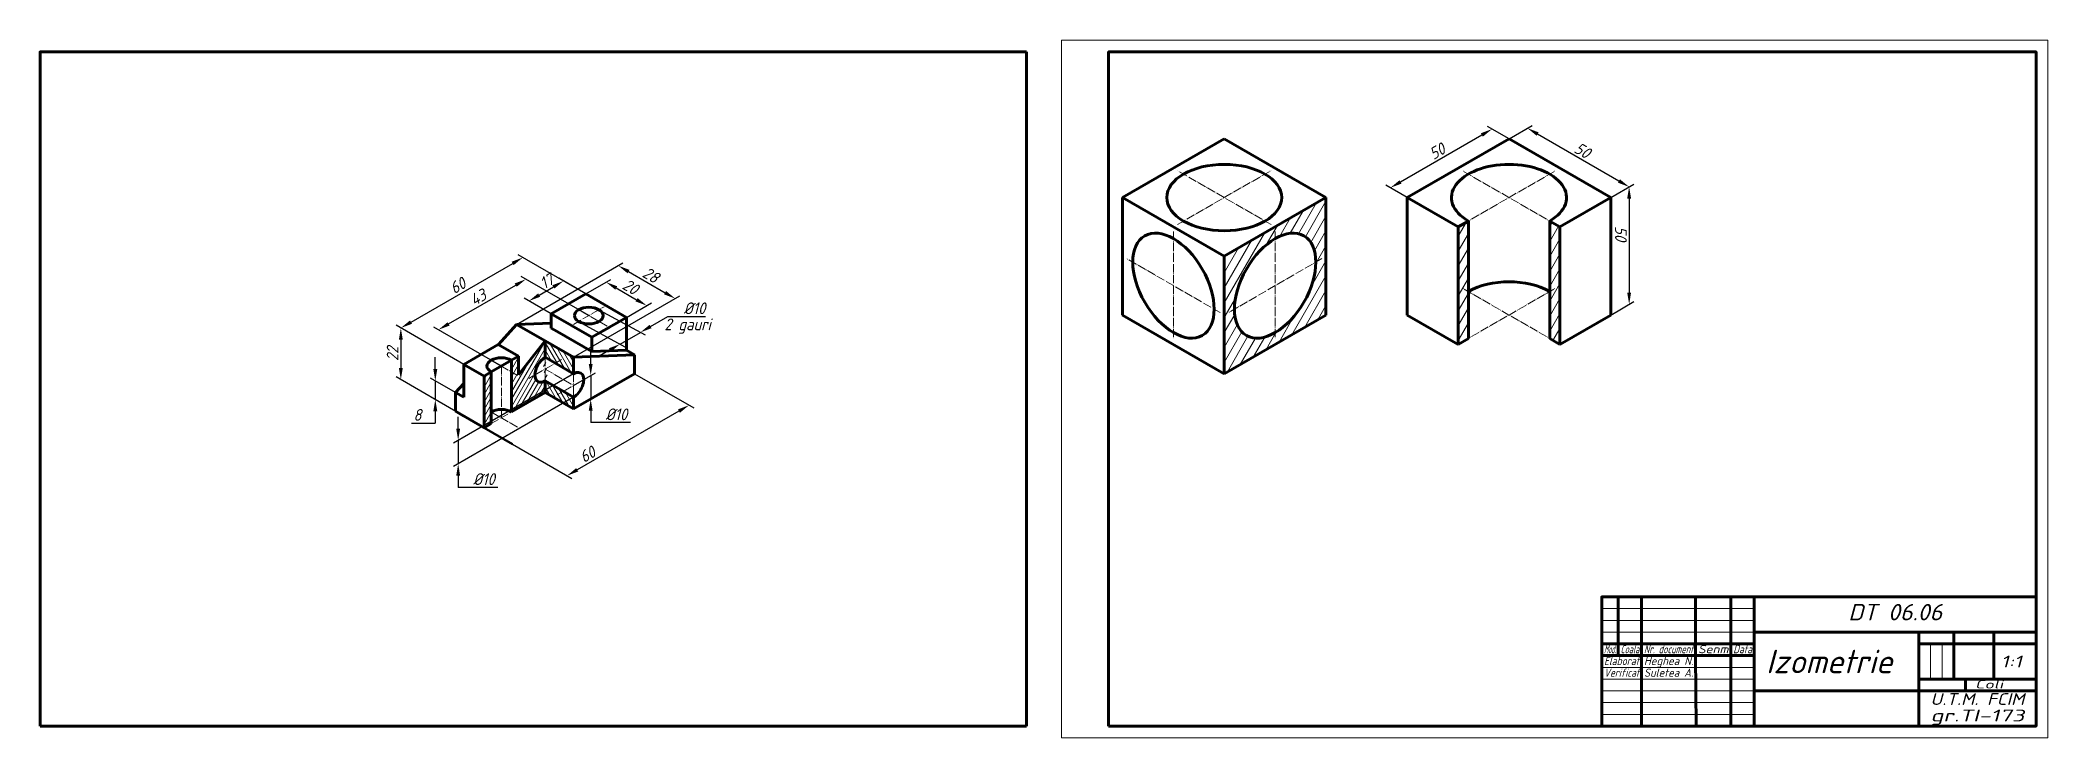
# Model space of a CAD drawing. Header units: millimetres. Extents: x -435 to 420, y 0 to 297.
import ezdxf
from ezdxf.enums import TextEntityAlignment as Align

# ---------------------------------------------------------------- set-up
doc = ezdxf.new("R2010")
doc.units = ezdxf.units.MM
doc.header["$LTSCALE"] = 0.15
doc.linetypes.add('ACAD_ISO04W100', pattern=[30, 24, -3, 0, -3])
for name, color, linetype, lineweight in [('Axe', 153, 'ACAD_ISO04W100', 20), ('Contur', 20, 'Continuous', 60), ('Cote', 92, 'Continuous', 50), ('Subțire', 51, 'Continuous', 20), ('Text10', 7, 'Continuous', 100), ('Text3.5', 7, 'Continuous', 35), ('Text5', 7, 'Continuous', 50), ('text7', 7, 'Continuous', 70)]:
    doc.layers.add(name, color=color, linetype=linetype, lineweight=lineweight)
doc.styles.get("Standard").update_dxf_attribs({"font": 'isocp.shx', "oblique": 15})
doc.dimstyles.new('Hejea-NORMA-2017', dxfattribs={"dimtxt": 5, "dimasz": 5, "dimexe": 2, "dimexo": 0, "dimgap": 1, "dimtad": 1, "dimtoh": 1, "dimdec": 0, "dimtxsty": 'Standard', "dimcen": 2.5, "dimadec": 0, "dimazin": 0, "dimtp": 0.05, "dimtm": 0.05, "dimtfac": 1, "dimtdec": 0, "dimtmove": 0, "dimatfit": 3, "dimldrblk": 'DOTSMALL', "dimfxl": 1, "dimlwd": 25, "dimlwe": 25, "dimarcsym": 0})
pattern_1 = [(60, (-12.9904, 57.5), (-1.374815, 0.79375), [])]

# ---------------------------------------------------------------- blocks, each defined once
blk = doc.blocks.new('*D30')
at = {"layer": 'Contur', "color": 0, "lineweight": 25, "transparency": 16777216}
for p, q in [((144.35, 236.66), (178.99, 256.66)), ((190.53, 255), (181.32, 260.31)), ((147.22, 230), (138.02, 235.31))]:
    blk.add_line(p, q, dxfattribs=at)
at = {"layer": 'Contur', "color": 0, "transparency": 16777216}
for points in [[(178.57, 257.38), (179.41, 255.94), (183.32, 259.16)], [(143.93, 237.38), (144.77, 235.94), (140.02, 234.16)]]:
    blk.add_solid(points, dxfattribs=at)
at = {"layer": 'Defpoints', "color": 0, "transparency": 16777216}
for p in [(183.32, 259.16), (190.53, 255), (147.22, 230)]:
    blk.add_point(p, dxfattribs=at)
at = {"layer": 'Contur', "color": 0, "transparency": 16777216, "insert": (159.92, 249.69), "char_height": 5, "attachment_point": 5, "rotation": 30}
blk.add_mtext('50', dxfattribs=at)
blk = doc.blocks.new('_DotSmall')
at = {"color": 0, "linetype": 'ByBlock', "const_width": 0.5}
blk.add_lwpolyline([(-0.0625, 0, 1), (0.0625, 0, 1)], format="xyb", close=True, dxfattribs=at)
blk = doc.blocks.new('*D31')
at = {"layer": 'Contur', "color": 0, "lineweight": 25, "transparency": 16777216}
for p, q in [((190.53, 255), (200.39, 260.69)), ((237.36, 237.04), (202.72, 257.04)), ((233.83, 230), (243.69, 235.69))]:
    blk.add_line(p, q, dxfattribs=at)
at = {"layer": 'Contur', "color": 0, "transparency": 16777216}
for points in [[(203.14, 257.76), (202.3, 256.32), (198.39, 259.54)], [(237.78, 237.76), (236.94, 236.32), (241.69, 234.54)]]:
    blk.add_solid(points, dxfattribs=at)
at = {"layer": 'Defpoints', "color": 0, "transparency": 16777216}
for p in [(198.39, 259.54), (190.53, 255), (233.83, 230)]:
    blk.add_point(p, dxfattribs=at)
at = {"layer": 'Contur', "color": 0, "transparency": 16777216, "insert": (221.79, 250.07), "char_height": 5, "attachment_point": 5, "rotation": 330}
blk.add_mtext('50', dxfattribs=at)
blk = doc.blocks.new('*D33')
at = {"layer": 'Contur', "color": 0, "lineweight": 25, "transparency": 16777216}
for p, q in [((233.83, 230), (243.69, 235.69)), ((241.69, 229.54), (241.69, 189.54)), ((233.83, 180), (243.69, 185.69))]:
    blk.add_line(p, q, dxfattribs=at)
at = {"layer": 'Contur', "color": 0, "transparency": 16777216}
for points in [[(240.86, 229.54), (242.52, 229.54), (241.69, 234.54)], [(240.86, 189.54), (242.52, 189.54), (241.69, 184.54)]]:
    blk.add_solid(points, dxfattribs=at)
at = {"layer": 'Defpoints', "color": 0, "transparency": 16777216}
for p in [(233.83, 230), (233.83, 180), (241.69, 184.54)]:
    blk.add_point(p, dxfattribs=at)
at = {"layer": 'Contur', "color": 0, "transparency": 16777216, "insert": (238.19, 214.66), "char_height": 5, "width": 32.3055, "attachment_point": 5, "rotation": 270}
blk.add_mtext('\\A2;50', dxfattribs=at)
blk = doc.blocks.new('*D34')
at = {"layer": 'Cote', "color": 0, "lineweight": 25, "transparency": 16777216}
for p, q in [((-266.72, 156.99), (-266.72, 161.99)), ((-258.08, 147), (-268.72, 153.14)), ((-266.72, 151.99), (-266.72, 143.99)), ((-258.08, 139), (-268.72, 145.14)), ((-266.72, 138.99), (-266.72, 133.99)), ((-276.92, 133.99), (-266.72, 133.99))]:
    blk.add_line(p, q, dxfattribs=at)
at = {"layer": 'Cote', "color": 0, "transparency": 16777216}
for points in [[(-267.55, 156.99), (-265.89, 156.99), (-266.72, 151.99)], [(-267.55, 138.99), (-265.89, 138.99), (-266.72, 143.99)]]:
    blk.add_solid(points, dxfattribs=at)
at = {"layer": 'Defpoints', "color": 0, "transparency": 16777216}
for p in [(-258.08, 147), (-266.72, 143.99), (-258.08, 139)]:
    blk.add_point(p, dxfattribs=at)
at = {"layer": 'Cote', "color": 0, "transparency": 16777216, "insert": (-274.32, 137.49), "char_height": 5, "attachment_point": 5}
blk.add_mtext('8', dxfattribs=at)
blk = doc.blocks.new('*D35')
at = {"layer": 'Cote', "color": 0, "lineweight": 25, "transparency": 16777216}
for p, q in [((-254.61, 159), (-283.4, 175.62)), ((-281.4, 169.47), (-281.4, 157.47)), ((-254.61, 137), (-283.4, 153.62))]:
    blk.add_line(p, q, dxfattribs=at)
at = {"layer": 'Cote', "color": 0, "transparency": 16777216}
for points in [[(-282.24, 169.47), (-280.57, 169.47), (-281.4, 174.47)], [(-282.24, 157.47), (-280.57, 157.47), (-281.4, 152.47)]]:
    blk.add_solid(points, dxfattribs=at)
at = {"layer": 'Defpoints', "color": 0, "transparency": 16777216}
for p in [(-254.61, 159), (-281.4, 152.47), (-254.61, 137)]:
    blk.add_point(p, dxfattribs=at)
at = {"layer": 'Cote', "color": 0, "transparency": 16777216, "insert": (-284.9, 163.47), "char_height": 5, "attachment_point": 5, "rotation": 90}
blk.add_mtext('22', dxfattribs=at)
blk = doc.blocks.new('*D36')
at = {"layer": 'Cote', "color": 0, "lineweight": 25, "transparency": 16777216}
for p, q in [((-261.05, 176.22), (-232.47, 192.72)), ((-201.35, 179.75), (-230.14, 196.37)), ((-238.59, 158.25), (-267.38, 174.87))]:
    blk.add_line(p, q, dxfattribs=at)
at = {"layer": 'Cote', "color": 0, "transparency": 16777216}
for points in [[(-232.89, 193.44), (-232.06, 192), (-228.14, 195.22)], [(-261.47, 176.94), (-260.64, 175.5), (-265.38, 173.72)]]:
    blk.add_solid(points, dxfattribs=at)
at = {"layer": 'Defpoints', "color": 0, "transparency": 16777216}
for p in [(-228.14, 195.22), (-201.35, 179.75), (-238.59, 158.25)]:
    blk.add_point(p, dxfattribs=at)
at = {"layer": 'Cote', "color": 0, "transparency": 16777216, "insert": (-248.51, 187.5), "char_height": 5, "attachment_point": 5, "rotation": 30}
blk.add_mtext('43', dxfattribs=at)
blk = doc.blocks.new('*D37')
at = {"layer": 'Cote', "color": 0, "lineweight": 25, "transparency": 16777216}
for p, q in [((-202.65, 189), (-231.44, 205.62)), ((-277.07, 176.97), (-233.77, 201.97)), ((-254.61, 159), (-283.4, 175.62))]:
    blk.add_line(p, q, dxfattribs=at)
at = {"layer": 'Cote', "color": 0, "transparency": 16777216}
for points in [[(-234.19, 202.69), (-233.36, 201.25), (-229.44, 204.47)], [(-277.49, 177.69), (-276.66, 176.25), (-281.4, 174.47)]]:
    blk.add_solid(points, dxfattribs=at)
at = {"layer": 'Defpoints', "color": 0, "transparency": 16777216}
for p in [(-229.44, 204.47), (-202.65, 189), (-254.61, 159)]:
    blk.add_point(p, dxfattribs=at)
at = {"layer": 'Cote', "color": 0, "transparency": 16777216, "insert": (-257.17, 192.5), "char_height": 5, "attachment_point": 5, "rotation": 30}
blk.add_mtext('60', dxfattribs=at)
blk = doc.blocks.new('*D39')
at = {"layer": 'Cote', "color": 0, "lineweight": 25, "transparency": 16777216}
for p, q in [((-202.65, 189), (-191.99, 195.15)), ((-189.66, 191.5), (-181, 186.5)), ((-185.33, 179), (-174.67, 185.15))]:
    blk.add_line(p, q, dxfattribs=at)
at = {"layer": 'Cote', "color": 0, "transparency": 16777216}
for points in [[(-189.24, 192.22), (-190.08, 190.78), (-193.99, 194)], [(-180.58, 187.22), (-181.42, 185.78), (-176.67, 184)]]:
    blk.add_solid(points, dxfattribs=at)
at = {"layer": 'Defpoints', "color": 0, "transparency": 16777216}
for p in [(-202.65, 189), (-176.67, 184), (-185.33, 179)]:
    blk.add_point(p, dxfattribs=at)
at = {"layer": 'Cote', "color": 0, "transparency": 16777216, "insert": (-183.58, 192.03), "char_height": 5, "attachment_point": 5, "rotation": 330}
blk.add_mtext('20', dxfattribs=at)
blk = doc.blocks.new('*D40')
at = {"layer": 'Cote', "color": 0, "lineweight": 25, "transparency": 16777216}
for p, q in [((-232.09, 176), (-186.79, 202.15)), ((-184.46, 198.5), (-168.87, 189.5)), ((-207.85, 162), (-162.54, 188.15))]:
    blk.add_line(p, q, dxfattribs=at)
at = {"layer": 'Cote', "color": 0, "transparency": 16777216}
for points in [[(-184.05, 199.22), (-184.88, 197.78), (-188.79, 201)], [(-168.46, 190.22), (-169.29, 188.78), (-164.54, 187)]]:
    blk.add_solid(points, dxfattribs=at)
at = {"layer": 'Defpoints', "color": 0, "transparency": 16777216}
for p in [(-164.54, 187), (-232.09, 176), (-207.85, 162)]:
    blk.add_point(p, dxfattribs=at)
at = {"layer": 'Cote', "color": 0, "transparency": 16777216, "insert": (-174.92, 197.03), "char_height": 5, "attachment_point": 5, "rotation": 330}
blk.add_mtext('28', dxfattribs=at)
blk = doc.blocks.new('*D41')
at = {"layer": 'Cote', "color": 0, "lineweight": 25, "transparency": 16777216}
for p, q in [((-197.02, 182.25), (-177.33, 171.49)), ((-205.68, 177.25), (-185.99, 166.49)), ((-188.05, 167.61), (-179.38, 172.61)), ((-175.05, 175.11), (-167.67, 179.37)), ((-167.67, 179.37), (-151.71, 179.37)), ((-192.38, 165.11), (-196.71, 162.61))]:
    blk.add_line(p, q, dxfattribs=at)
at = {"layer": 'Cote', "color": 0, "transparency": 16777216}
for points in [[(-175.47, 175.83), (-174.64, 174.39), (-179.38, 172.61)], [(-192.79, 165.83), (-191.96, 164.39), (-188.05, 167.61)]]:
    blk.add_solid(points, dxfattribs=at)
at = {"layer": 'Defpoints', "color": 0, "transparency": 16777216}
for p in [(-197.02, 182.25), (-205.68, 177.25), (-179.38, 172.61)]:
    blk.add_point(p, dxfattribs=at)
at = {"layer": 'Cote', "color": 0, "transparency": 16777216, "insert": (-159.19, 182.87), "char_height": 5, "attachment_point": 5}
blk.add_mtext('  %%C10', dxfattribs=at)
blk = doc.blocks.new('*D42')
at = {"layer": 'Cote', "color": 0, "lineweight": 25, "transparency": 16777216}
for p, q in [((-200.55, 159.21), (-200.55, 164.21)), ((-207.85, 150), (-198.55, 155.37)), ((-200.55, 154.21), (-200.55, 144.21)), ((-207.85, 140), (-198.55, 145.37)), ((-200.55, 139.21), (-200.55, 134.21)), ((-183.61, 134.21), (-200.55, 134.21))]:
    blk.add_line(p, q, dxfattribs=at)
at = {"layer": 'Cote', "color": 0, "transparency": 16777216}
for points in [[(-201.38, 159.21), (-199.71, 159.21), (-200.55, 154.21)], [(-201.38, 139.21), (-199.71, 139.21), (-200.55, 144.21)]]:
    blk.add_solid(points, dxfattribs=at)
at = {"layer": 'Defpoints', "color": 0, "transparency": 16777216}
for p in [(-207.85, 150), (-207.85, 140), (-200.55, 144.21)]:
    blk.add_point(p, dxfattribs=at)
at = {"layer": 'Cote', "color": 0, "transparency": 16777216, "insert": (-189.58, 137.71), "char_height": 5, "attachment_point": 5}
blk.add_mtext('%%C10', dxfattribs=at)
blk = doc.blocks.new('*D44')
at = {"layer": 'Cote', "color": 0, "lineweight": 25, "transparency": 16777216}
for p, q in [((-207.85, 155), (-258.98, 125.48)), ((-207.85, 145), (-258.98, 115.48)), ((-256.98, 131.63), (-256.98, 136.63)), ((-256.98, 126.63), (-256.98, 116.63)), ((-256.98, 111.63), (-256.98, 106.63)), ((-240.04, 106.63), (-256.98, 106.63))]:
    blk.add_line(p, q, dxfattribs=at)
at = {"layer": 'Cote', "color": 0, "transparency": 16777216}
for points in [[(-257.81, 131.63), (-256.15, 131.63), (-256.98, 126.63)], [(-257.81, 111.63), (-256.15, 111.63), (-256.98, 116.63)]]:
    blk.add_solid(points, dxfattribs=at)
at = {"layer": 'Defpoints', "color": 0, "transparency": 16777216}
for p in [(-207.85, 155), (-207.85, 145), (-256.98, 116.63)]:
    blk.add_point(p, dxfattribs=at)
at = {"layer": 'Cote', "color": 0, "transparency": 16777216, "insert": (-246.01, 110.13), "char_height": 5, "attachment_point": 5}
blk.add_mtext('%%C10', dxfattribs=at)
blk = doc.blocks.new('*D47')
at = {"layer": 'Cote', "color": 0, "lineweight": 25, "transparency": 16777216}
for p, q in [((-181.87, 155), (-156.65, 140.44)), ((-162.98, 139.1), (-206.28, 114.1)), ((-233.83, 125), (-208.61, 110.44))]:
    blk.add_line(p, q, dxfattribs=at)
at = {"layer": 'Cote', "color": 0, "transparency": 16777216}
for points in [[(-163.39, 139.82), (-162.56, 138.37), (-158.65, 141.6)], [(-206.7, 114.82), (-205.86, 113.37), (-210.61, 111.6)]]:
    blk.add_solid(points, dxfattribs=at)
at = {"layer": 'Defpoints', "color": 0, "transparency": 16777216}
for p in [(-181.87, 155), (-233.83, 125), (-210.61, 111.6)]:
    blk.add_point(p, dxfattribs=at)
at = {"layer": 'Cote', "color": 0, "transparency": 16777216, "insert": (-201.94, 120.64), "char_height": 5, "attachment_point": 5, "rotation": 30}
blk.add_mtext('60', dxfattribs=at)
blk = doc.blocks.new('*D48')
at = {"layer": 'Cote', "color": 0, "lineweight": 25, "transparency": 16777216}
for p, q in [((-222.51, 188.47), (-216.45, 191.97)), ((-202.65, 189), (-214.12, 195.62)), ((-217.37, 180.5), (-228.84, 187.12))]:
    blk.add_line(p, q, dxfattribs=at)
at = {"layer": 'Cote', "color": 0, "transparency": 16777216}
for points in [[(-222.93, 189.19), (-222.1, 187.75), (-226.84, 185.97)], [(-216.87, 192.69), (-216.04, 191.25), (-212.12, 194.47)]]:
    blk.add_solid(points, dxfattribs=at)
at = {"layer": 'Defpoints', "color": 0, "transparency": 16777216}
for p in [(-212.12, 194.47), (-202.65, 189), (-217.37, 180.5)]:
    blk.add_point(p, dxfattribs=at)
at = {"layer": 'Cote', "color": 0, "transparency": 16777216, "insert": (-219.31, 194.36), "char_height": 5, "attachment_point": 5, "rotation": 30}
blk.add_mtext('17', dxfattribs=at)

msp = doc.modelspace()

# ---------------------------------------------------------------- hatches: boundary and pattern name
at = {"layer": 'Axe'}
h = msp.add_hatch(dxfattribs=at)
h.set_pattern_fill('ANSI31', color=256, angle=15)
h.set_pattern_definition([(60, (0, -30), (-2.74963, 1.5875), [])])
h.paths.add_polyline_path([(69.28, 205), (69.28, 155), (112.58, 180), (112.58, 230)])
edge = h.paths.add_edge_path(flags=16)
edge.add_ellipse((90.93, 192.5), major_axis=(-12.25, -21.21), ratio=0.57735, start_angle=0, end_angle=360)
h = msp.add_hatch(dxfattribs=at)
h.set_pattern_fill('ANSI31', color=256, angle=15)
h.set_pattern_definition([(60, (-21.6506, -27.5), (-2.74963, 1.5875), [])])
h.paths.add_polyline_path([(168.87, 167.5), (173.21, 170), (173.21, 220), (168.87, 217.5)])
h.paths.add_polyline_path([(212.18, 217.5), (207.85, 220), (207.85, 170), (210.44, 168.5), (212.18, 167.5)])
h = msp.add_hatch(dxfattribs=at)
h.set_pattern_fill('ANSI31', color=256, scale=0.5, angle=15)
h.set_pattern_definition(pattern_1)
edge = h.paths.add_edge_path()
edge.add_line((-234.26, 138.75), (-219.97, 147))
edge.add_line((-219.97, 147), (-219.97, 152))
edge.add_ellipse((-219.97, 157), major_axis=(-3.06, -5.3), ratio=0.57735, start_angle=225, end_angle=405, ccw=False)
edge.add_line((-219.97, 162), (-219.97, 169))
edge.add_line((-219.97, 169), (-231.23, 154.5))
edge.add_line((-231.23, 154.5), (-231.23, 162.5))
edge.add_line((-231.23, 162.5), (-234.26, 160.75))
edge.add_line((-234.26, 160.75), (-234.26, 138.75))
h = msp.add_hatch(dxfattribs=at)
h.set_pattern_fill('ANSI31', color=256, scale=0.5, angle=75)
h.set_pattern_definition([(120, (-12.9904, 57.5), (-1.374815, -0.79375), [])])
h.paths.add_polyline_path([(-219.97, 169), (-219.97, 162), (-207.85, 155), (-207.85, 162)])
h.paths.add_polyline_path([(-219.97, 152), (-219.97, 147), (-207.85, 140), (-207.85, 145)])
h = msp.add_hatch(dxfattribs=at)
h.set_pattern_fill('ANSI31', color=256, scale=0.5, angle=15)
h.set_pattern_definition(pattern_1)
h.paths.add_polyline_path([(-242.92, 155.75), (-245.95, 154), (-245.95, 132), (-242.92, 133.75)])

# ---------------------------------------------------------------- linework, layer by layer
for p, q in [((89.2, 218.5), (49.36, 241.5)), ((49.36, 218.5), (89.2, 241.5)), ((210.44, 218.5), (170.61, 241.5)), ((170.61, 218.5), (210.44, 241.5)), ((47.63, 215.5), (47.63, 169.5)), ((90.93, 215.5), (90.93, 169.5)), ((67.55, 181), (27.71, 204)), ((110.85, 204), (71.01, 181)), ((210.44, 168.5), (170.61, 191.5)), ((170.61, 168.5), (210.44, 191.5)), ((-193.56, 175.25), (-209.15, 184.25)), ((-207.85, 176), (-194.86, 183.5)), ((-231.66, 154.25), (-245.52, 162.25)), ((-238.59, 158.25), (-238.59, 136.25)), ((-213.04, 161), (-226.9, 153)), ((-219.97, 162), (-219.97, 152)), ((-219.97, 152), (-219.97, 157)), ((-219.97, 157), (-207.85, 150)), ((-200.92, 154), (-214.77, 146)), ((-207.85, 155), (-207.85, 145)), ((-207.85, 145), (-207.85, 150)), ((-231.66, 132.25), (-242.92, 138.75)), ((-242.92, 133.75), (-234.26, 138.75))]:
    msp.add_line(p, q, dxfattribs=at)
at = {"layer": 'Contur'}
for p, q in [((-435, 5), (-435, 292)), ((-15, 292), (-15, 5)), ((25.98, 230), (69.28, 255)), ((69.28, 255), (112.58, 230)), ((147.22, 230), (190.53, 255)), ((190.53, 255), (233.83, 230)), ((86.6, 240), (86.6, 240)), ((207.85, 240), (207.85, 240)), ((69.28, 205), (25.98, 230)), ((25.98, 230), (25.98, 180)), ((112.58, 230), (69.28, 205)), ((112.58, 180), (112.58, 230)), ((168.87, 217.5), (147.22, 230)), ((147.22, 230), (147.22, 180)), ((233.83, 230), (212.18, 217.5)), ((233.83, 180), (233.83, 230)), ((168.87, 217.5), (173.21, 220)), ((168.87, 217.5), (168.87, 167.5)), ((173.21, 220), (173.21, 170)), ((212.18, 217.5), (207.85, 220)), ((207.85, 170), (207.85, 220)), ((212.18, 217.5), (212.18, 167.5)), ((69.28, 155), (69.28, 205)), ((-202.65, 189), (-217.37, 180.5)), ((-185.33, 179), (-202.65, 189)), ((-217.37, 180.5), (-200.05, 170.5)), ((-217.37, 174.43), (-217.37, 180.5)), ((25.98, 180), (69.28, 155)), ((69.28, 155), (112.58, 180)), ((147.22, 180), (168.87, 167.5)), ((212.18, 167.5), (233.83, 180)), ((-232.09, 176), (-239.77, 167.43)), ((-217.37, 176.57), (-232.09, 176)), ((-219.97, 169), (-232.09, 176)), ((-214.77, 172.93), (-217.37, 174.43)), ((-200.05, 164.43), (-214.77, 172.93)), ((-200.05, 170.5), (-208.71, 175.5)), ((-200.05, 170.5), (-185.33, 179)), ((-200.05, 170.5), (-192.69, 174.75)), ((-185.33, 165), (-185.33, 179)), ((-254.61, 159), (-239.89, 167.5)), ((-239.89, 167.5), (-231.23, 162.5)), ((-234.26, 160.75), (-231.23, 162.5)), ((-219.97, 169), (-231.23, 154.5)), ((-231.23, 162.5), (-231.23, 154.5)), ((-207.85, 162), (-219.97, 169)), ((-219.97, 162), (-219.97, 169)), ((-181.87, 163), (-207.85, 162)), ((-200.05, 170.5), (-200.05, 164.43)), ((-185.33, 165), (-200.05, 164.43)), ((-181.87, 163), (-185.33, 165)), ((-181.87, 155), (-181.87, 163)), ((173.21, 170), (168.87, 167.5)), ((212.18, 167.5), (207.85, 170)), ((-245.95, 154), (-254.61, 159)), ((-254.61, 159), (-254.61, 145)), ((-245.95, 154), (-242.92, 155.75)), ((-245.95, 132), (-245.95, 154)), ((-242.92, 155.75), (-234.26, 160.75)), ((-242.92, 155.75), (-242.92, 133.75)), ((-234.26, 160.75), (-234.26, 138.75)), ((-207.85, 155), (-219.97, 162)), ((-207.85, 155), (-207.85, 162)), ((-207.85, 140), (-181.87, 155)), ((-254.61, 150.87), (-258.08, 147)), ((-258.08, 139), (-258.08, 147)), ((-258.08, 147), (-254.61, 145)), ((-234.26, 138.75), (-219.97, 147)), ((-219.97, 147), (-219.97, 152)), ((-207.85, 145), (-219.97, 152)), ((-219.97, 147), (-207.85, 140)), ((-258.08, 139), (-245.95, 132)), ((-258.08, 139), (-254.61, 137)), ((-207.85, 140), (-207.85, 145)), ((-207.85, 140), (-207.85, 145)), ((-207.85, 140), (-207.85, 140)), ((-245.95, 132), (-242.92, 133.75)), ((230, 60), (237, 60)), ((237, 60), (237, 35)), ((247, 35), (247, 60)), ((247, 60), (270, 60)), ((270, 35), (270, 60)), ((285, 35), (285, 60)), ((285, 60), (295, 60)), ((295, 60), (295, 40)), ((230, 53), (230, 28)), ((295, 45), (415, 45)), ((365, 40), (365, 45)), ((365, 45), (365, 40)), ((397, 45), (380, 45)), ((380, 45), (380, 40)), ((397, 40), (397, 45)), ((415, 45), (415, 40)), ((230, 35), (230, 40)), ((230, 40), (295, 40)), ((237, 35), (230, 35)), ((295, 35), (237, 35)), ((237, 35), (247, 35)), ((247, 35), (247, 5)), ((270, 35), (285, 35)), ((270.21, 5), (270, 35)), ((270, 35), (285, 35)), ((285, 35), (285, 5)), ((295, 40), (295, 35)), ((295, 35), (295, 5)), ((380, 40), (365, 40)), ((365, 40), (397, 40)), ((365, 25), (365, 40)), ((365, 40), (365, 25)), ((380, 40), (380, 25)), ((415, 40), (397, 40)), ((397, 40), (397, 25)), ((365, 20), (295, 20)), ((397, 25), (365, 25)), ((365, 25), (415, 25)), ((365, 20), (365, 25)), ((365, 25), (365, 20)), ((385, 20), (365, 20)), ((365.01, 5), (365.01, 20)), ((380, 25), (415, 25)), ((415, 25), (381, 25)), ((385, 20), (385, 25)), ((385, 25), (385, 20)), ((415, 20), (385, 20)), ((415, 25), (415, 20)), ((-15, 5), (-435, 5)), ((247, 5), (270.21, 5)), ((285, 5), (365.01, 5))]:
    msp.add_line(p, q, dxfattribs=at)
for points in [[(-15, 292), (-435, 292), (-435, 292), (-15, 292)], [(20, 5), (415, 5), (415, 292), (20, 292)], [(230, 5), (415, 5), (415, 60), (230, 60)]]:
    msp.add_lwpolyline(points, close=True, dxfattribs=at)
for centre, major_axis in [((69.28, 230), (-24.49, 0)), ((47.63, 192.5), (12.25, -21.21)), ((90.93, 192.5), (-12.25, -21.21)), ((-201.35, 179.75), (-6.12, 0))]:
    msp.add_ellipse(centre, major_axis=major_axis, ratio=0.57735, dxfattribs=at)
for centre, major_axis, start_param, end_param in [((190.53, 230), (-24.49, 0), 2.356194, 7.068583), ((190.53, 180), (-24.49, 0), 3.926991, 5.497787), ((-238.59, 158.25), (-6.12, 0), 3.926991, 7.068583), ((-219.97, 157), (-3.06, -5.3), 3.926991, 7.068583), ((-207.85, 150), (-3.06, -5.3), 0.785398, 3.926991), ((-238.59, 136.25), (-6.12, 0), 3.926991, 5.497787)]:
    msp.add_ellipse(centre, major_axis=major_axis, ratio=0.57735, start_param=start_param, end_param=end_param, dxfattribs=at)
at = {"layer": 'Cote'}
msp.add_line((-233.83, 125), (-245.95, 132), dxfattribs=at)
at = {"layer": 'Subțire'}
for p, q in [((230, 55), (295, 55)), ((230, 50), (295, 50)), ((230, 45), (295, 45)), ((370, 40), (370, 25)), ((375, 40), (375, 25)), ((230, 30), (295, 30)), ((230, 25), (295, 25)), ((230, 20), (295, 20)), ((230, 15), (295, 15)), ((230, 10), (295, 10))]:
    msp.add_line(p, q, dxfattribs=at)
msp.add_lwpolyline([(0, 0), (420, 0), (420, 297), (0, 297)], close=True, dxfattribs=at)

# ---------------------------------------------------------------- texts
at = {"layer": 'Cote', "insert": (-169.16, 178.51), "char_height": 5, "attachment_point": 1}
msp.add_mtext_dynamic_manual_height_columns('2 gauri', width=24.513, gutter_width=25, heights=[6.82], dxfattribs=at)
at = {"layer": 'Text10', "oblique": 15, "width": 1.016949}
msp.add_text('Izometrie ', height=10, dxfattribs=at).set_placement((300, 27.5), (360, 27.5), align=Align.FIT)
at = {"layer": 'Text3.5', "oblique": 15}
for s, width, p, p2 in [('Mod.', 0.58309, (231, 36), (236, 36)), ('Elaborat', 0.865801, (231, 31), (246, 31)), ('Coala', 0.740614, (238, 36), (246, 36)), ('Nr. document', 0.794702, (248, 36), (269, 36)), ('Heghea N.', 1.061947, (248, 31), (269, 31)), ('Senm', 1.243799, (271, 36), (284, 36)), ('Data', 0.850896, (286, 36), (294, 36)), ('Verificat', 0.832178, (231, 26), (246, 26)), ('Suletea A.', 0.991736, (248, 26), (269, 26)), ('Coli', 1.758242, (389, 21), (401, 21))]:
    msp.add_text(s, height=3.5, dxfattribs=dict(at, width=width)).set_placement(p, p2, align=Align.FIT)
at = {"layer": 'Text5', "oblique": 15}
for s, width, p, p2 in [('1:1', 1.565217, (400, 30), (409, 30)), ('U.T.M. FCIM', 1.28, (370, 14), (410, 14)), ('gr.TI-173', 1.541004, (370, 7), (410, 7))]:
    msp.add_text(s, height=5, dxfattribs=dict(at, width=width)).set_placement(p, p2, align=Align.FIT)
at = {"layer": 'text7', "oblique": 15, "width": 1.142947}
msp.add_text('DT 06.06', height=7, dxfattribs=at).set_placement((335, 50), (375, 50), align=Align.FIT)

# ---------------------------------------------------------------- dimensions: what is measured, and where the dimension line sits
at = {"layer": 'Contur'}
for p1, distance, picture, middle in [((147.22, 230), 7.21, '*D30', (159.92, 249.69)), ((233.83, 230), -7.86, '*D31', (221.79, 250.07))]:
    dim = msp.add_aligned_dim(p1=p1, p2=(190.53, 255), distance=distance, dimstyle='Hejea-NORMA-2017', dxfattribs=at)
    dim.commit()
    dim.dimension.update_dxf_attribs({"geometry": picture, "text_midpoint": middle})
dim = msp.add_linear_dim(base=(241.69, 184.54), p1=(233.83, 230), p2=(233.83, 180), angle=270, dimstyle='Hejea-NORMA-2017', override={"dimzin": 4, "dimtolj": 2}, dxfattribs=at)
dim.commit()
dim.dimension.update_dxf_attribs({"geometry": '*D33', "text_midpoint": (241.69, 214.66), "dimtype": 161})
at = {"layer": 'Cote'}
for p1, p2, distance, picture, middle in [((-254.61, 159), (-202.65, 189), 26.79, '*D37', (-257.17, 192.5)), ((-232.09, 176), (-207.85, 162), 43.3, '*D40', (-174.92, 197.03)), ((-202.65, 189), (-185.33, 179), 8.66, '*D39', (-183.58, 192.03)), ((-238.59, 158.25), (-201.35, 179.75), 26.79, '*D36', (-248.51, 187.5))]:
    dim = msp.add_aligned_dim(p1=p1, p2=p2, distance=distance, dimstyle='Hejea-NORMA-2017', dxfattribs=at)
    dim.commit()
    dim.dimension.update_dxf_attribs({"geometry": picture, "text_midpoint": middle})
for base, p1, p2, angle, override, picture, middle in [((-212.12, 194.47), (-217.37, 180.5), (-202.65, 189), 30, {"dimtmove": 1}, '*D48', (-217.56, 191.33)), ((-266.72, 143.99), (-258.08, 147), (-258.08, 139), 270, {"dimtmove": 1}, '*D34', (-272.57, 137.12)), ((-210.61, 111.6), (-181.87, 155), (-233.83, 125), 210, {"dimscale": 0}, '*D47', (-200.19, 117.61))]:
    dim = msp.add_linear_dim(base=base, p1=p1, p2=p2, angle=angle, dimstyle='Hejea-NORMA-2017', override=override, dxfattribs=at)
    dim.commit()
    dim.dimension.update_dxf_attribs({"geometry": picture, "text_midpoint": middle, "dimtype": 161})
dim = msp.add_linear_dim(base=(-179.38, 172.61), p1=(-205.68, 177.25), p2=(-197.02, 182.25), angle=30, text='  %%C<>', dimstyle='Hejea-NORMA-2017', dxfattribs=at)
dim.commit()
dim.dimension.update_dxf_attribs({"geometry": '*D41', "text_midpoint": (-159.19, 179.37), "dimtype": 161})
dim = msp.add_linear_dim(base=(-281.4, 152.47), p1=(-254.61, 159), p2=(-254.61, 137), angle=90, dimstyle='Hejea-NORMA-2017', dxfattribs=at)
dim.commit()
dim.dimension.update_dxf_attribs({"geometry": '*D35', "text_midpoint": (-284.9, 163.47)})
for base, p1, p2, override, picture, middle in [((-200.55, 144.21), (-207.85, 150), (-207.85, 140), {"dimtad": 3, "dimtmove": 1}, '*D42', (-197.63, 136.42)), ((-256.98, 116.63), (-207.85, 155), (-207.85, 145), {"dimtmove": 1}, '*D44', (-253.91, 110.34))]:
    dim = msp.add_linear_dim(base=base, p1=p1, p2=p2, angle=270, text='%%C<>', dimstyle='Hejea-NORMA-2017', override=override, dxfattribs=at)
    dim.commit()
    dim.dimension.update_dxf_attribs({"geometry": picture, "text_midpoint": middle, "dimtype": 161})

doc.saveas('drawing.dxf')
